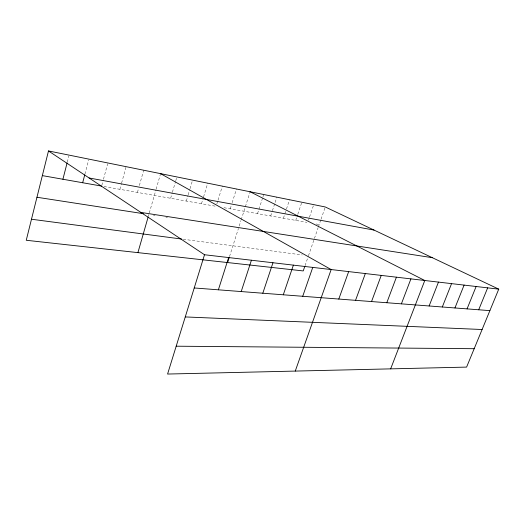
<?xml version="1.0" encoding="UTF-8"?>
<svg xmlns="http://www.w3.org/2000/svg" width="525" height="525" viewBox="0 0 525 525"><rect width="100%" height="100%" fill="white"/><g stroke="black" fill="none" stroke-linecap="round" stroke-linejoin="round"><path stroke-width="0.39" stroke-dasharray="2.62 1.97" d="M67.298 162.127L68.893 155.899M84.938 174.083L88.659 159.915M101.85 185.318L103.3 179.924M103.504 179.156L107.651 163.741M119.884 189.315L121.387 183.848M121.603 183.067L126.118 166.668M137.438 192.419L138.515 188.587M139.374 185.528L143.686 170.218M148.404 216.083L148.851 214.528M149.29 212.999L155.905 189.965M156.128 189.184L160.591 173.644M170.632 198.279L172.193 192.944M172.417 192.183L175.54 181.512M175.763 180.751L176.879 176.938M186.336 201.055L187.957 195.628M188.186 194.854L189.807 189.427M190.037 188.646L192.583 180.121M201.495 203.733L203.339 197.643M203.569 196.882L207.729 183.186M216.845 203.989L217.803 200.885M218.039 200.11L222.351 186.145M230.258 208.819L231.217 205.767M232.168 202.716L236.473 189M229.53 256.469L238.475 228.362M239.216 226.026L240.949 220.572M241.198 219.798L250.117 191.763M257.532 213.636L262.717 197.571M262.966 196.809L263.707 194.512M270.69 215.959L272.167 211.45M272.416 210.696L274.877 203.182M275.12 202.433L276.846 197.17M283.421 218.21L286.223 209.744M286.479 208.976L289.544 199.743M295.739 220.382L296.756 217.357M297.767 214.331L301.836 202.23M308.457 220.165L309.251 217.836M309.514 217.055L313.74 204.638M305.064 265.63L308.201 256.535M308.457 255.78L313.891 240.004M314.423 238.455L318.157 227.627M318.419 226.852L320.795 219.949M321.064 219.188L325.27 206.975M183.245 239.256L302.269 254.96M153.503 215.243L155.052 215.486M165.926 217.16L167.495 217.402M104.022 186.513L216.123 206.318M223.978 207.703L306.869 222.351M316.135 223.991L319.22 224.529"/><path stroke-width="0.79" d="M48.484 150.951L204.514 254.743L167.573 374.049L466.594 367.1L498.75 289.15L325.27 206.975L48.484 150.951L26.25 240.266L303.24 270.933L304.808 266.385M62.915 179.248L67.102 162.907M82.668 182.739L84.735 174.871M137.911 252.623L148.181 216.858M218.38 289.813L228.631 257.565M227.594 262.559L229.294 257.23M241.205 291.559L251.416 260.229M262.808 293.219L272.967 262.749M283.29 294.787L293.383 265.132M302.728 296.277L312.756 267.402M295.26 371.077L331.157 269.555L160.591 173.644M338.796 299.047L348.666 271.596M355.55 300.333L365.341 273.551M371.536 301.56L381.235 275.408M386.8 302.728L396.414 277.18M401.389 303.844L410.917 278.88M390.646 368.865L424.791 280.501L250.117 191.763M429.128 305.977L438.467 282.102M442.312 306.987L451.559 283.631M454.945 307.952L464.1 285.095M467.066 308.884L476.123 286.506M478.708 309.776L487.666 287.851M176.197 346.198L474.18 348.705M185.259 316.929L482.101 329.51M194.23 287.963L489.891 310.636M204.514 254.743L498.75 289.15M31.487 219.233L181.643 239.046M36.953 197.256L143.22 213.655M140.89 212.422L432.337 257.69M42.341 175.613L101.64 186.093M89.132 177.995L374.043 230.075"/></g></svg>
